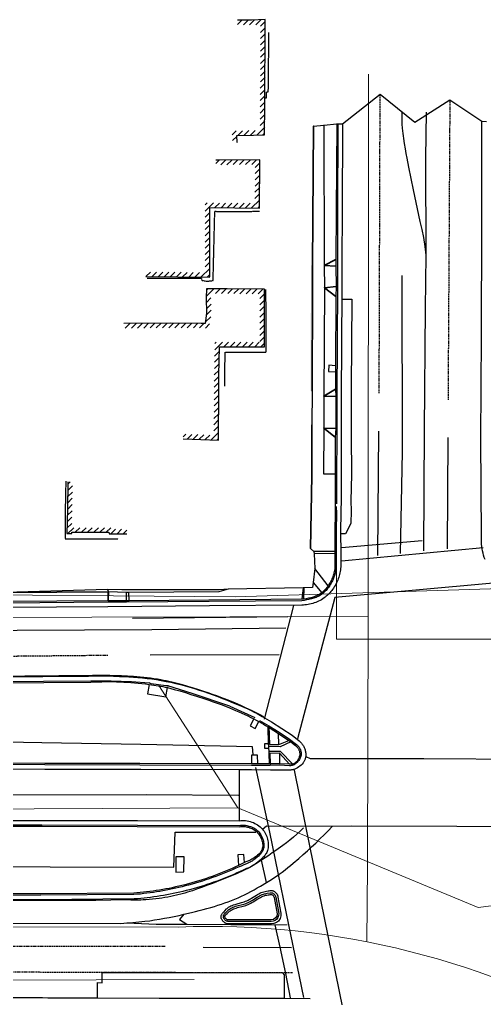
# Model space of a CAD drawing. Header units: feet. Extents: x 6436041 to 6436882, y 1883629 to 1884290.
# Drawn here: x 6436330.7 to 6436530.2, y 1883869.9 to 1884290.3 of the extents above; entities that cross this region are included whole.
import ezdxf
from ezdxf.lldxf.tags import DXFTag

# ---------------------------------------------------------------- set-up
doc = ezdxf.new("R2010")
doc.units = ezdxf.units.FT
doc.header["$MEASUREMENT"] = 0
doc.linetypes.add('DASHED', pattern=[0.75, 0.5, -0.25])
doc.linetypes.add('DASHED2', pattern=[0.375, 0.25, -0.125])
for name, color, linetype, lineweight in [('V-DETL-PATT-BLDG-', 253, 'Continuous', 13), ('VF-BLDG-LINE-', 253, 'Continuous', 25), ('VF-BLDG-OVHD-LINE-', 253, 'DASHED2', 25), ('VF-ELEC-OVHD-LINE-', 253, 'OVERHEADELECTRIC', 15), ('VF-FENC-LINE-', 253, 'FENCE', 25), ('VF-ROAD-DRIV-LINE-', 253, 'Continuous', 35), ('VF-ROAD-STRP-WHIT-DASH-LINE-', 253, 'DASHED', 25), ('VF-ROAD-STRP-WHIT-LINE-', 253, 'Continuous', 25), ('VF-ROAD-STRP-YELO-LINE-', 253, 'Continuous', 25), ('VF-SSWR-GEOP-LINE-QLB-', 253, 'SEWER', 15), ('VF-STRM-GEOP-LINE-QLB-', 253, 'STORMDRAIN', 15), ('VF-TOPO-CONC-EDGE-LINE-', 253, 'Continuous', 25), ('VF-TOPO-CONC-GTFL-LINE-', 253, 'Continuous', 25), ('VF-TOPO-CONC-LIPG-LINE-', 253, 'Continuous', 25), ('VF-TOPO-CONC-SWLK-LINE-', 253, 'Continuous', 25), ('VF-TOPO-CONC-TBCB-LINE-', 253, 'Continuous', 25), ('VF-TOPO-CONC-TBWK-LINE-', 253, 'Continuous', 35)]:
    doc.layers.add(name, color=color, linetype=linetype, lineweight=lineweight)
doc.layers.add('VF-TINN-DSRF-BNDY-', color=253, linetype='Continuous', lineweight=25, plot=False)
doc.styles.get("Standard").update_dxf_attribs({"font": 'arial.ttf'})
tags = doc.linetypes.add('FENCE', pattern='A,0.5,-0.03,["X",Standard,S=0.08,R=0,X=0,Y=-0.04],-0.08,0.5', length=1.11).pattern_tags.tags
tags[6] = DXFTag(74, 10)
tags = doc.linetypes.add('OVERHEADELECTRIC', pattern='A,1,-0.03,["OE",Standard,S=0.08,R=0,X=0,Y=-0.04],-0.16,1', length=2.19).pattern_tags.tags
tags[6] = DXFTag(74, 10)
tags = doc.linetypes.add('SEWER', pattern='A,1,-0.03,["SS",Standard,S=0.08,R=0,X=0,Y=-0.04],-0.16,1', length=2.19).pattern_tags.tags
tags[6] = DXFTag(74, 10)
tags = doc.linetypes.add('STORMDRAIN', pattern='A,1,-0.03,["SD",Standard,S=0.08,R=0,X=0,Y=-0.04],-0.16,1', length=2.19).pattern_tags.tags
tags[6] = DXFTag(74, 10)
pattern_1 = [(45, (0, 0), (-1.3258252147, 1.3258252147), [])]

msp = doc.modelspace()

# ---------------------------------------------------------------- hatches: boundary and pattern name
at = {"layer": 'V-DETL-PATT-BLDG-'}
h = msp.add_hatch(dxfattribs=at)
h.set_pattern_fill('ANSI31', color=256, scale=15)
h.set_pattern_definition(pattern_1)
h.paths.add_polyline_path([(6436435.99, 1884253.58), (6436436.13, 1884289.42), (6436436.1, 1884290.35), (6436430.28, 1884290.07), (6436424.25, 1884290.16), (6436424.23, 1884288.16), (6436430.31, 1884288.07), (6436434.13, 1884288.25), (6436433.99, 1884253.6), (6436433.89, 1884242.78), (6436431.09, 1884242.74), (6436421.92, 1884242.52), (6436422.15, 1884237.46), (6436424.15, 1884237.54), (6436424.01, 1884240.57), (6436431.13, 1884240.74), (6436435.87, 1884240.8)])
h = msp.add_hatch(dxfattribs=at)
h.set_pattern_fill('ANSI31', color=256, scale=15)
h.set_pattern_definition(pattern_1)
h.paths.add_polyline_path([(6436412.34, 1884188.89), (6436412.4, 1884209.58), (6436433.7, 1884209.39), (6436433.81, 1884230.12), (6436415.9, 1884229.98), (6436414.91, 1884229.96), (6436414.95, 1884227.96), (6436415.92, 1884227.98), (6436431.8, 1884228.1), (6436431.71, 1884211.41), (6436410.41, 1884211.59), (6436410.34, 1884188.9), (6436410.3, 1884181.68), (6436384.94, 1884181.93), (6436384.92, 1884179.93), (6436412.18, 1884179.67), (6436412.29, 1884180.03)])
h = msp.add_hatch(color=256, dxfattribs=at)
h.dxf.hatch_style = 1
h.paths.add_polyline_path([(6436455.77, 1884184.75), (6436456.44, 1884184.75), (6436456.26, 1884130.74), (6436455.59, 1884130.74)])
h = msp.add_hatch(dxfattribs=at)
h.set_pattern_fill('ANSI31', color=256, scale=15)
h.set_pattern_definition(pattern_1)
h.paths.add_polyline_path([(6436416.24, 1884131.22), (6436416.27, 1884137.58), (6436416.49, 1884149.81), (6436435.88, 1884149.72), (6436435.79, 1884171.24), (6436435.81, 1884174.49), (6436419.85, 1884174.65), (6436411.59, 1884174.66), (6436410.86, 1884174.68), (6436410.84, 1884170.88), (6436410.92, 1884164.18), (6436410.29, 1884159.78), (6436408.65, 1884159.86), (6436395.6, 1884159.97), (6436375.38, 1884159.78), (6436375.4, 1884157.78), (6436395.6, 1884157.97), (6436408.6, 1884157.86), (6436412.01, 1884157.7), (6436412.92, 1884164.05), (6436412.84, 1884170.89), (6436412.85, 1884172.66), (6436419.84, 1884172.65), (6436433.8, 1884172.51), (6436433.79, 1884171.24), (6436433.87, 1884151.73), (6436414.53, 1884151.82), (6436414.27, 1884137.61), (6436414.24, 1884131.23), (6436414.07, 1884111.83), (6436401.01, 1884112.31), (6436400.94, 1884110.31), (6436416.05, 1884109.75)])
h = msp.add_hatch(dxfattribs=at)
h.set_pattern_fill('ANSI31', color=256, scale=15)
h.set_pattern_definition(pattern_1)
h.paths.add_polyline_path([(6436353.22, 1884079.81), (6436353.42, 1884091.81), (6436351.42, 1884091.84), (6436351.22, 1884079.85), (6436350.98, 1884069.58), (6436353.1, 1884069.54), (6436353.18, 1884070.09), (6436369.05, 1884070.09), (6436369.2, 1884069.48), (6436376.67, 1884069.41), (6436376.69, 1884071.41), (6436370.77, 1884071.46), (6436370.62, 1884072.09), (6436353.04, 1884072.09)])

# ---------------------------------------------------------------- linework, layer by layer
at = {"layer": 'VF-BLDG-LINE-'}
for points in [[(6436424.15, 1884237.54), (6436424.01, 1884240.57), (6436431.13, 1884240.74), (6436435.87, 1884240.8), (6436435.99, 1884253.58), (6436436.13, 1884289.42), (6436436.1, 1884290.35), (6436430.28, 1884290.07), (6436424.25, 1884290.16)], [(6436384.92, 1884179.93), (6436412.18, 1884179.67), (6436412.29, 1884180.03), (6436412.34, 1884188.89), (6436412.4, 1884209.58), (6436433.7, 1884209.39), (6436433.81, 1884230.12), (6436415.9, 1884229.98), (6436414.91, 1884229.96)], [(6436400.94, 1884110.31), (6436416.05, 1884109.75), (6436416.24, 1884131.22), (6436416.27, 1884137.58), (6436416.49, 1884149.81), (6436435.88, 1884149.72), (6436435.79, 1884171.24), (6436435.81, 1884174.49), (6436419.85, 1884174.65), (6436411.59, 1884174.66), (6436410.86, 1884174.68), (6436410.84, 1884170.88), (6436410.92, 1884164.18), (6436410.29, 1884159.78), (6436408.65, 1884159.86), (6436395.6, 1884159.97), (6436375.38, 1884159.78)], [(6436351.42, 1884091.84), (6436351.22, 1884079.85), (6436350.98, 1884069.58), (6436353.1, 1884069.54), (6436353.18, 1884070.09), (6436369.05, 1884070.09), (6436369.2, 1884069.48), (6436376.67, 1884069.41)]]:
    msp.add_lwpolyline(points, dxfattribs=at)
at = {"layer": 'VF-BLDG-OVHD-LINE-', "ltscale": 0.6, "flags": 128}
for points in [[(6436435.99, 1884256.71), (6436436.66, 1884256.67), (6436436.64, 1884259.36), (6436437.45, 1884259.3), (6436437.72, 1884284.78)], [(6436385.41, 1884179.25), (6436408.81, 1884179.2), (6436408.88, 1884178.35), (6436410.59, 1884178.01), (6436412.64, 1884178.07), (6436413.76, 1884178.26), (6436414.46, 1884206.7), (6436414.49, 1884208.02), (6436416.75, 1884207.87), (6436430.89, 1884207.98), (6436433.66, 1884208)], [(6436418.78, 1884132.84), (6436418.9, 1884147.46), (6436436.58, 1884147.55), (6436436.46, 1884169.29), (6436436.44, 1884174.42)], [(6436350.54, 1884092.08), (6436350.31, 1884080.91), (6436350.27, 1884067.33), (6436373.02, 1884067.29)]]:
    msp.add_lwpolyline(points, dxfattribs=at)
at = {"layer": 'VF-ELEC-OVHD-LINE-', "ltscale": 0.6}
msp.add_lwpolyline([(6436070.4, 1884045.94), (6436148.76, 1884046.12), (6436283.87, 1884043.6), (6436423.24, 1884042.33), (6436555.68, 1884046.5), (6436787.01, 1884045.29), (6436761.28, 1884077.2)], dxfattribs=at)
at = {"layer": 'VF-FENC-LINE-'}
for points in [[(6436430.9, 1883974.67), (6436430.73, 1883977.95), (6436382.69, 1883978.98), (6436340.28, 1883979.61), (6436300.96, 1883980.37)], [(6436304.33, 1883926.54), (6436343.9, 1883926.38), (6436396.87, 1883926.27), (6436397.46, 1883941.29), (6436432.16, 1883941.35)]]:
    msp.add_lwpolyline(points, dxfattribs=at)
at = {"layer": 'VF-ROAD-DRIV-LINE-'}
for p, q in [((6436368.69, 1884040.69), (6436368.73, 1884044.5)), ((6436368.8, 1884044.55), (6436368.75, 1884040.83))]:
    msp.add_line(p, q, dxfattribs=at)
for points in [[(6436466.47, 1884187.35), (6436461.45, 1884184.65), (6436466.47, 1884184.38)], [(6436466.59, 1884175.62), (6436461.5, 1884175.18), (6436466.48, 1884171.44)], [(6436466.27, 1884131.55), (6436461.27, 1884128.6), (6436466.4, 1884128.49)], [(6436466.37, 1884114.76), (6436461.26, 1884114.85), (6436466.19, 1884111.02)]]:
    msp.add_lwpolyline(points, dxfattribs=at)
at = {"layer": 'VF-ROAD-STRP-WHIT-DASH-LINE-'}
for p, q in [((6436485.04, 1884129.93), (6436485.45, 1884258.14)), ((6436515.35, 1884255.7), (6436514.58, 1884126.88)), ((6436143.11, 1884015.18), (6436368.56, 1884017.34)), ((6436142.9, 1883892.29), (6436393.34, 1883892.33)), ((6436447.79, 1883880.82), (6436254.57, 1883881.29))]:
    msp.add_line(p, q, dxfattribs=at)
at = {"layer": 'VF-ROAD-STRP-WHIT-LINE-'}
for p, q in [((6436484.42, 1884060.08), (6436484.88, 1884113.61)), ((6436514.42, 1884062.94), (6436514.58, 1884110.77)), ((6436468.84, 1884063.54), (6436503.54, 1884066.64)), ((6436468.82, 1884057.86), (6436529.72, 1884063.62)), ((6436435.86, 1883989.77), (6436448.44, 1884038.63)), ((6436445.79, 1884033.85), (6436379.15, 1884033.1)), ((6436442.13, 1884017.54), (6436386.72, 1884017.32)), ((6436436.69, 1883919.69), (6436434.52, 1883929.27)), ((6436409.51, 1883891.83), (6436447.34, 1883891.79))]:
    msp.add_line(p, q, dxfattribs=at)
for points in [[(6436494.78, 1884180.35), (6436494.86, 1884104.68), (6436494.07, 1884061.02)], [(6436542.4, 1883945.25), (6436534, 1884048.27), (6436466.05, 1884042.11), (6436449.92, 1883981.4)], [(6436445.01, 1884028.89), (6436387.51, 1884028.16), (6436329.7, 1884027.98), (6436275.61, 1884027.49), (6436214.36, 1884026.97), (6436161.27, 1884026.63), (6436139.46, 1884026.77)], [(6436431.93, 1883969.13), (6436437.92, 1883941.26), (6436445.05, 1883906.4), (6436452.57, 1883870.34)], [(6436448.56, 1883967.94), (6436453.3, 1883944.64), (6436459.99, 1883911.44), (6436469.31, 1883865.83), (6436484.43, 1883865.29), (6436535.31, 1883863.75), (6436537.54, 1883880.55), (6436539.6, 1883901.56), (6436541.27, 1883918.13)], [(6436296.89, 1883902.15), (6436374.13, 1883902.13), (6436376.71, 1883902.28), (6436379.29, 1883902.47), (6436381.87, 1883902.71), (6436384.44, 1883903), (6436386.56, 1883903.27), (6436388.67, 1883903.58), (6436390.77, 1883903.92), (6436392.87, 1883904.3), (6436394.97, 1883904.7), (6436397.06, 1883905.12), (6436399.15, 1883905.56), (6436401.23, 1883906.02), (6436404.54, 1883906.78), (6436406.2, 1883907.17), (6436407.84, 1883907.58), (6436409.49, 1883908.01), (6436411.13, 1883908.46), (6436412.76, 1883908.93), (6436414.38, 1883909.43), (6436415.84, 1883909.9), (6436417.3, 1883910.39), (6436418.75, 1883910.89), (6436420.2, 1883911.41), (6436421.63, 1883911.95), (6436423.06, 1883912.52), (6436424.48, 1883913.11), (6436425.88, 1883913.74), (6436427.27, 1883914.4), (6436428.65, 1883915.09), (6436430.02, 1883915.81), (6436431.37, 1883916.55), (6436432.71, 1883917.32), (6436434.04, 1883918.1), (6436436.69, 1883919.69), (6436438.82, 1883921.01), (6436439.88, 1883921.69), (6436440.92, 1883922.39), (6436442.18, 1883923.27), (6436443.41, 1883924.18), (6436444.62, 1883925.11), (6436445.82, 1883926.07), (6436447, 1883927.04), (6436448.18, 1883928.03), (6436450.51, 1883930.01), (6436452.38, 1883931.63), (6436454.23, 1883933.27), (6436456.05, 1883934.94), (6436457.85, 1883936.64), (6436459.62, 1883938.36), (6436461.37, 1883940.11), (6436463.1, 1883941.88), (6436464.8, 1883943.67)], [(6436401.23, 1883906.02), (6436399.32, 1883903.73), (6436402.5, 1883901.71)], [(6436376.71, 1883902.28), (6436389.37, 1883901.79), (6436402.5, 1883901.71), (6436440.28, 1883901.5), (6436445.51, 1883901.59)], [(6436440.28, 1883901.5), (6436442.4, 1883891.89), (6436444.76, 1883880.64), (6436446.89, 1883870.17)]]:
    msp.add_lwpolyline(points, dxfattribs=at)
at = {"layer": 'VF-ROAD-STRP-YELO-LINE-'}
for points in [[(6436504.25, 1884062.16), (6436504.43, 1884114.19), (6436504.91, 1884166.19), (6436505.21, 1884189.12), (6436504.75, 1884192.94), (6436504.14, 1884196.74), (6436503.43, 1884200.21), (6436502.58, 1884203.66), (6436499.73, 1884217.19), (6436498.72, 1884222.04), (6436497.76, 1884226.9), (6436496.99, 1884230.87), (6436496.63, 1884232.87), (6436496.29, 1884234.86), (6436495.93, 1884237.06), (6436495.59, 1884239.25), (6436495.43, 1884240.35), (6436495.3, 1884241.45), (6436495.18, 1884242.56), (6436495.08, 1884243.66), (6436494.97, 1884245.37), (6436494.9, 1884247.08), (6436494.87, 1884248.79), (6436494.88, 1884250.5)], [(6436505.21, 1884189.12), (6436505.11, 1884230.76), (6436505.4, 1884250.53)], [(6436435.51, 1883990.86), (6436434.01, 1883991.66), (6436432.51, 1883992.44), (6436431.38, 1883993), (6436430.24, 1883993.55), (6436427.96, 1883994.61), (6436425.65, 1883995.64), (6436423.33, 1883996.64), (6436420.25, 1883997.93), (6436418.69, 1883998.56), (6436417.14, 1883999.17), (6436415.33, 1883999.85), (6436413.51, 1884000.5), (6436411.69, 1884001.14), (6436409.85, 1884001.76), (6436407.57, 1884002.5), (6436405.28, 1884003.22), (6436402.97, 1884003.92), (6436400.66, 1884004.58), (6436398.34, 1884005.19), (6436397.17, 1884005.49), (6436396, 1884005.76), (6436394.83, 1884006.03), (6436393.66, 1884006.27), (6436392.48, 1884006.51), (6436391.3, 1884006.72), (6436389.84, 1884006.97), (6436388.37, 1884007.19), (6436386.9, 1884007.39), (6436385.43, 1884007.57), (6436383.96, 1884007.74), (6436382.49, 1884007.88), (6436381.01, 1884008.01), (6436379.53, 1884008.13), (6436378.27, 1884008.22), (6436377, 1884008.29), (6436374.46, 1884008.4), (6436371.92, 1884008.47), (6436369.37, 1884008.52), (6436366.91, 1884008.55), (6436364.44, 1884008.56), (6436361.97, 1884008.55), (6436359.51, 1884008.51), (6436347.5, 1884008.46), (6436318.14, 1884008.2)], [(6436424.7, 1883957.09), (6436385.09, 1883957.31), (6436323.62, 1883957.23), (6436242.75, 1883957.43), (6436165.91, 1883958.04), (6436148.31, 1883958.14)], [(6436452.5, 1883943.1), (6436451.1, 1883941.74), (6436449.67, 1883940.42), (6436448.2, 1883939.13), (6436446.71, 1883937.88), (6436445.98, 1883937.3), (6436445.24, 1883936.74), (6436443.74, 1883935.63), (6436440.7, 1883933.47), (6436439.17, 1883932.4), (6436437.63, 1883931.34), (6436436.08, 1883930.29), (6436434.52, 1883929.27), (6436432.07, 1883927.71), (6436429.59, 1883926.18), (6436424.07, 1883923.5), (6436420.88, 1883922.21), (6436417.67, 1883920.95), (6436413.43, 1883919.29), (6436411.31, 1883918.47), (6436409.18, 1883917.66), (6436407.05, 1883916.89), (6436404.9, 1883916.15), (6436403.81, 1883915.81), (6436402.73, 1883915.48), (6436401.64, 1883915.16), (6436400.54, 1883914.87), (6436398.07, 1883914.24), (6436396.82, 1883913.95), (6436395.58, 1883913.67), (6436394.33, 1883913.41), (6436393.07, 1883913.17), (6436391.81, 1883912.96), (6436390.55, 1883912.77), (6436389.12, 1883912.59), (6436387.69, 1883912.45), (6436386.25, 1883912.33), (6436384.82, 1883912.23), (6436383.76, 1883912.18), (6436382.7, 1883912.14), (6436381.64, 1883912.12), (6436380.59, 1883912.11), (6436379.53, 1883912.12), (6436378.47, 1883912.14), (6436377.41, 1883912.17), (6436376.35, 1883912.22), (6436363.46, 1883911.94), (6436336.32, 1883911.95), (6436310.15, 1883911.99)]]:
    msp.add_lwpolyline(points, dxfattribs=at)
at = {"layer": 'VF-SSWR-GEOP-LINE-QLB-'}
msp.add_line((6436143.31, 1883877.01), (6436405.66, 1883878), dxfattribs=at)
at = {"layer": 'VF-SSWR-GEOP-LINE-QLB-', "ltscale": 0.6}
for points in [[(6436480.45, 1884266.84), (6436480.24, 1884033.92)], [(6436479.8, 1883894.2), (6436480.09, 1883926.65), (6436480.24, 1884033.92), (6436124.27, 1884033.13)]]:
    msp.add_lwpolyline(points, dxfattribs=at)
msp.add_lwpolyline([(6436110.65, 1883900.56), (6436398.89, 1883900.53, -0.143742), (6436590.3, 1883852.16)], format="xyb", dxfattribs=at)
at = {"layer": 'VF-STRM-GEOP-LINE-QLB-', "ltscale": 0.6, "flags": 128}
for points in [[(6436880.47, 1884002.99), (6436770.2, 1884004.02), (6436751.23, 1884009), (6436747.03, 1884043.08), (6436678.68, 1884040.41), (6436654.83, 1884024.13), (6436466.69, 1884024.13), (6436466.69, 1884081.12)], [(6436596.4, 1883917.78), (6436527.48, 1883908.99), (6436424.34, 1883951.69), (6436390.49, 1884004.32)], [(6436143.58, 1883950.95), (6436249.39, 1883950.95), (6436424.34, 1883951.69)]]:
    msp.add_lwpolyline(points, dxfattribs=at)
at = {"layer": 'VF-TINN-DSRF-BNDY-'}
msp.add_lwpolyline([(6436531.07, 1884246.45), (6436529.07, 1884246.55), (6436515.35, 1884255.7), (6436500.38, 1884246.17), (6436485.45, 1884258.14), (6436469.29, 1884245.42), (6436467.3, 1884245.45), (6436466.92, 1884245.49), (6436461.27, 1884244.9), (6436456.89, 1884244.48), (6436456.44, 1884184.75), (6436456.44, 1884174.88), (6436456.26, 1884130.73), (6436456.16, 1884116.28), (6436456.09, 1884094.45), (6436455.59, 1884063.08), (6436456.98, 1884061.92), (6436457.17, 1884060.92), (6436457.47, 1884054.52), (6436456.64, 1884048.56), (6436456.46, 1884046.38), (6436452.4, 1884046.23), (6436420.18, 1884045.69), (6436416.52, 1884045.44), (6436374.62, 1884045.43), (6436368.49, 1884045.51), (6436324.62, 1884044.26)], dxfattribs=at)
at = {"layer": 'VF-TOPO-CONC-EDGE-LINE-'}
for p, q in [((6436466.04, 1884060.93), (6436457.17, 1884060.92)), ((6436463.17, 1884047.17), (6436457.47, 1884054.52)), ((6436456.64, 1884048.56), (6436460.39, 1884044.15)), ((6436452.4, 1884046.23), (6436451.88, 1884041.34)), ((6436452.72, 1884041.42), (6436452.83, 1884046.21)), ((6436376.64, 1884040.71), (6436376.53, 1884044.18)), ((6436377.73, 1884040.68), (6436377.57, 1884044.22)), ((6436442, 1883978.92), (6436441.85, 1883983.7)), ((6436442.2, 1883975.18), (6436442.26, 1883970.66)), ((6436453.5, 1883973.76), (6436455.4, 1883973)), ((6436424.89, 1883968.08), (6436425.01, 1883946.16)), ((6436434.89, 1883942.63), (6436436.61, 1883944.01))]:
    msp.add_line(p, q, dxfattribs=at)
for points in [[(6436469.2, 1884170.2), (6436473.26, 1884170.18), (6436473.08, 1884132.15), (6436473.08, 1884111.64), (6436473.1, 1884094.98), (6436472.89, 1884083.61), (6436472.98, 1884079.34), (6436472.86, 1884073.92), (6436470.54, 1884069.43), (6436468.49, 1884069.44)], [(6436466.28, 1884141.63), (6436463.45, 1884141.83), (6436463.34, 1884139.14), (6436466.23, 1884139.02)], [(6436466.01, 1884061.92), (6436456.98, 1884061.92), (6436457.17, 1884060.92), (6436457.47, 1884054.52), (6436456.64, 1884048.56), (6436456.46, 1884046.38), (6436452.4, 1884046.23), (6436420.18, 1884045.69), (6436416.52, 1884045.44), (6436374.62, 1884045.43), (6436368.49, 1884045.51), (6436368.8, 1884044.58)], [(6436420.18, 1884045.69), (6436416.19, 1884044.5), (6436377.57, 1884044.22), (6436376.53, 1884044.18), (6436368.8, 1884044.58)], [(6436386.26, 1884004.75), (6436385.62, 1884000.65), (6436393.48, 1883999.48), (6436394.17, 1884003.38)], [(6436431.22, 1883989.98), (6436429.72, 1883986.96), (6436431.81, 1883985.88), (6436433.39, 1883988.85)], [(6436437.71, 1883987.04), (6436438.01, 1883978.97), (6436442, 1883978.92), (6436446.25, 1883980.7)], [(6436437.43, 1883979.3), (6436435.76, 1883979.2), (6436435.88, 1883977.42), (6436437.57, 1883977.44)], [(6436447.06, 1883980.08), (6436442.5, 1883977.96), (6436437.48, 1883978.1)], [(6436432.96, 1883970.65), (6436432.75, 1883974.41), (6436430.28, 1883974.33), (6436430.23, 1883970.6)], [(6436437.63, 1883976.04), (6436442.53, 1883976.11), (6436447.93, 1883970.57)], [(6436446.57, 1883970.47), (6436442.2, 1883975.18), (6436438.11, 1883975.1), (6436438.26, 1883970.6), (6436438.31, 1883969.95)], [(6436455.4, 1883973), (6436461.94, 1883972.96), (6436504.26, 1883972.87), (6436548.95, 1883972.67), (6436556.74, 1883972.69)], [(6436436.61, 1883944.01), (6436446.6, 1883943.89), (6436473, 1883943.98), (6436518.41, 1883943.8), (6436535.3, 1883943.77), (6436537, 1883942.51)], [(6436427.22, 1883928.24), (6436426.88, 1883931.64), (6436424.34, 1883931.54), (6436424.71, 1883927.01)], [(6436364.12, 1883870.16), (6436364.21, 1883876.72), (6436366.11, 1883876.61), (6436366.15, 1883881.04), (6436404.41, 1883881.05), (6436443.54, 1883880.89), (6436444.28, 1883880.02), (6436444.2, 1883870.05)]]:
    msp.add_lwpolyline(points, dxfattribs=at)
msp.add_lwpolyline([(6436397.76, 1883924.11), (6436401.26, 1883924.2), (6436401.34, 1883930.71), (6436397.8, 1883930.7), (6436397.76, 1883924.11)], close=True, dxfattribs=at)
at = {"layer": 'VF-TOPO-CONC-GTFL-LINE-'}
for p, q in [((6436404.76, 1884000.88), (6436394.26, 1884004.12)), ((6436420.99, 1883995.38), (6436404.76, 1884000.88)), ((6436420.99, 1883995.38), (6436431.61, 1883990.5))]:
    msp.add_line(p, q, dxfattribs=at)
for points in [[(6436467.3, 1884245.45), (6436467.21, 1884207.66), (6436467.16, 1884187.54), (6436467.11, 1884184.32), (6436467.11, 1884175.59), (6436466.93, 1884128.4), (6436466.88, 1884114.73), (6436466.84, 1884110.93), (6436466.75, 1884095.21), (6436466.74, 1884082.33)], [(6436466.75, 1884079.64), (6436466.61, 1884069.56), (6436466.64, 1884061.87), (6436466.51, 1884055.34), (6436466.47, 1884054.78), (6436466.41, 1884054.21), (6436466.33, 1884053.65), (6436466.23, 1884053.08), (6436466.11, 1884052.52), (6436465.97, 1884051.97), (6436465.81, 1884051.42), (6436465.63, 1884050.87), (6436465.43, 1884050.33), (6436465.22, 1884049.8), (6436464.99, 1884049.27), (6436464.73, 1884048.76), (6436464.47, 1884048.25), (6436464.18, 1884047.76), (6436463.88, 1884047.28), (6436463.56, 1884046.81), (6436463.25, 1884046.38), (6436462.92, 1884045.96), (6436462.58, 1884045.54), (6436462.22, 1884045.14), (6436461.85, 1884044.76), (6436461.47, 1884044.38), (6436461.07, 1884044.03), (6436460.66, 1884043.69), (6436460.24, 1884043.38), (6436459.81, 1884043.09), (6436459.36, 1884042.83), (6436458.9, 1884042.59), (6436458.42, 1884042.36), (6436457.94, 1884042.15), (6436457.45, 1884041.96), (6436456.95, 1884041.79), (6436456.44, 1884041.63), (6436455.93, 1884041.49), (6436454.9, 1884041.24), (6436453.86, 1884041.03), (6436452.82, 1884040.86), (6436451.8, 1884040.73), (6436412, 1884040.37), (6436376.66, 1884040.08), (6436368.69, 1884040.05), (6436324.64, 1884039.71)], [(6436293.32, 1884005.85), (6436340.95, 1884006.1), (6436361.29, 1884006.31), (6436370.01, 1884006.34), (6436378.72, 1884006), (6436386.39, 1884005.39)], [(6436394.26, 1884004.12), (6436393.42, 1884004.14), (6436387.15, 1884004.98), (6436386.39, 1884005.39)], [(6436433.69, 1883989.33), (6436437.71, 1883987.04), (6436442.04, 1883984.32), (6436446.52, 1883981.18), (6436449.49, 1883978.99), (6436449.71, 1883978.82), (6436449.92, 1883978.63), (6436450.12, 1883978.43), (6436450.31, 1883978.22), (6436450.49, 1883978), (6436450.66, 1883977.76), (6436450.82, 1883977.52), (6436450.96, 1883977.26), (6436451.09, 1883977), (6436451.21, 1883976.74), (6436451.31, 1883976.47), (6436451.39, 1883976.19), (6436451.46, 1883975.91), (6436451.52, 1883975.64), (6436451.55, 1883975.36), (6436451.57, 1883975.08), (6436451.56, 1883974.7), (6436451.52, 1883974.32), (6436451.44, 1883973.94), (6436451.33, 1883973.56), (6436451.18, 1883973.18), (6436451.01, 1883972.82), (6436450.81, 1883972.46), (6436450.58, 1883972.12), (6436450.33, 1883971.79), (6436450.06, 1883971.48), (6436449.78, 1883971.19), (6436449.47, 1883970.92), (6436449.15, 1883970.68), (6436448.82, 1883970.46), (6436448.48, 1883970.28), (6436448.13, 1883970.13), (6436447.75, 1883970), (6436447.36, 1883969.91), (6436446.96, 1883969.84), (6436446.56, 1883969.8), (6436442.26, 1883970.1), (6436438.31, 1883969.95), (6436430.24, 1883969.99), (6436382.34, 1883970.11), (6436341.58, 1883970.19), (6436299.63, 1883970.3)], [(6436302.22, 1883944.48), (6436340.28, 1883944.45), (6436381.3, 1883944.3), (6436424.99, 1883944.14), (6436425.5, 1883944.23), (6436426.03, 1883944.29), (6436426.56, 1883944.32), (6436427.1, 1883944.31), (6436427.64, 1883944.26), (6436428.18, 1883944.19), (6436428.72, 1883944.08), (6436429.26, 1883943.94), (6436429.78, 1883943.77), (6436430.29, 1883943.57), (6436430.79, 1883943.34), (6436431.27, 1883943.09), (6436431.73, 1883942.81), (6436432.17, 1883942.5), (6436432.58, 1883942.17), (6436432.96, 1883941.81), (6436433.32, 1883941.42), (6436433.66, 1883941), (6436433.98, 1883940.55), (6436434.28, 1883940.08), (6436434.55, 1883939.58), (6436434.79, 1883939.07), (6436435, 1883938.55), (6436435.18, 1883938.01), (6436435.33, 1883937.46), (6436435.43, 1883936.91), (6436435.51, 1883936.36), (6436435.54, 1883935.82), (6436435.52, 1883935.27), (6436435.47, 1883934.74), (6436435.36, 1883934.22), (6436435.29, 1883933.97), (6436435.21, 1883933.72), (6436435.08, 1883933.41), (6436434.94, 1883933.11), (6436434.77, 1883932.81), (6436434.59, 1883932.53), (6436434.39, 1883932.26), (6436434.18, 1883932), (6436433.71, 1883931.49), (6436433.21, 1883931.01), (6436432.69, 1883930.55), (6436431.62, 1883929.68), (6436431.25, 1883929.4), (6436430.87, 1883929.13), (6436430.47, 1883928.88), (6436430.07, 1883928.65), (6436429.66, 1883928.43), (6436429.24, 1883928.22), (6436428.38, 1883927.83), (6436426.63, 1883927.12), (6436425.75, 1883926.76), (6436424.89, 1883926.39), (6436423.49, 1883925.76), (6436422.09, 1883925.15), (6436420.67, 1883924.54), (6436419.25, 1883923.96), (6436417.83, 1883923.39), (6436416.39, 1883922.83), (6436414.96, 1883922.29), (6436413.51, 1883921.77), (6436412.06, 1883921.26), (6436410.61, 1883920.77), (6436409.14, 1883920.3), (6436407.68, 1883919.84), (6436406.21, 1883919.4), (6436404.73, 1883918.98), (6436403.25, 1883918.57), (6436401.77, 1883918.18), (6436400.42, 1883917.84), (6436399.06, 1883917.52), (6436397.7, 1883917.21), (6436396.34, 1883916.91), (6436394.98, 1883916.63), (6436393.61, 1883916.36), (6436392.24, 1883916.11), (6436390.86, 1883915.87), (6436389.49, 1883915.64), (6436388.11, 1883915.43), (6436386.73, 1883915.23), (6436385.34, 1883915.05), (6436383.96, 1883914.88), (6436382.57, 1883914.73), (6436381.19, 1883914.59), (6436379.8, 1883914.46), (6436339.77, 1883914.18), (6436298.66, 1883914.21)]]:
    msp.add_lwpolyline(points, dxfattribs=at)
msp.add_lwpolyline([(6436441.95, 1883906.38), (6436441.89, 1883905.5), (6436441.59, 1883904.67), (6436441.09, 1883903.94), (6436440.4, 1883903.36), (6436439.58, 1883903), (6436438.69, 1883902.86), (6436420.03, 1883902.96), (6436419.87, 1883903), (6436419.7, 1883903.05), (6436419.54, 1883903.12), (6436419.39, 1883903.2), (6436419.09, 1883903.4), (6436418.82, 1883903.64), (6436418.58, 1883903.91), (6436418.38, 1883904.21), (6436418.3, 1883904.37), (6436418.24, 1883904.53), (6436418.19, 1883904.7), (6436418.15, 1883904.86), (6436418.13, 1883905.05), (6436418.15, 1883905.24), (6436418.19, 1883905.42), (6436418.25, 1883905.6), (6436418.34, 1883905.78), (6436418.44, 1883905.95), (6436418.7, 1883906.28), (6436418.99, 1883906.6), (6436419.31, 1883906.9), (6436419.62, 1883907.2), (6436419.91, 1883907.5), (6436420.11, 1883907.71), (6436420.32, 1883907.9), (6436420.54, 1883908.09), (6436420.77, 1883908.26), (6436421.24, 1883908.57), (6436421.75, 1883908.83), (6436422.28, 1883909.07), (6436422.83, 1883909.27), (6436423.39, 1883909.45), (6436423.97, 1883909.62), (6436426.33, 1883910.2), (6436426.91, 1883910.36), (6436427.49, 1883910.53), (6436428.05, 1883910.73), (6436428.59, 1883910.95), (6436429.12, 1883911.2), (6436429.64, 1883911.48), (6436430.16, 1883911.77), (6436430.67, 1883912.08), (6436432.71, 1883913.36), (6436433.22, 1883913.67), (6436433.73, 1883913.96), (6436434.26, 1883914.22), (6436434.79, 1883914.47), (6436435.32, 1883914.68), (6436435.87, 1883914.86), (6436436.43, 1883914.99), (6436437.01, 1883915.08), (6436438.21, 1883915.28), (6436438.5, 1883915.3), (6436438.79, 1883915.29), (6436439.07, 1883915.24), (6436439.21, 1883915.2), (6436439.34, 1883915.14), (6436439.58, 1883915), (6436439.8, 1883914.82), (6436440, 1883914.61), (6436440.19, 1883914.39), (6436440.34, 1883914.14), (6436440.47, 1883913.88), (6436440.56, 1883913.61), (6436440.62, 1883913.34), (6436441.95, 1883906.38)], close=True, dxfattribs=at)
for p in [(6436467.3, 1884245.45), (6436394.26, 1884004.12)]:
    msp.add_point(p, dxfattribs=at)
at = {"layer": 'VF-TOPO-CONC-LIPG-LINE-'}
for points in [[(6436530.47, 1884058.38), (6436530.15, 1884059.29), (6436529.87, 1884060.22), (6436529.63, 1884061.15), (6436529.42, 1884062.1), (6436529.24, 1884063.05), (6436529.1, 1884064), (6436528.99, 1884065.04), (6436528.91, 1884066.08), (6436528.88, 1884067.13), (6436528.89, 1884068.17), (6436528.65, 1884110.2), (6436528.98, 1884154.38), (6436529.14, 1884201.72), (6436529.07, 1884246.55)], [(6436469.29, 1884245.42), (6436469.08, 1884207.83), (6436469, 1884186.91), (6436468.95, 1884184.11), (6436469, 1884173.88), (6436468.75, 1884128.26), (6436468.68, 1884114.14), (6436468.74, 1884108.34), (6436468.65, 1884094.9), (6436468.68, 1884083.45), (6436468.63, 1884079.55), (6436468.49, 1884069.44), (6436468.55, 1884061.89), (6436468.53, 1884055.26), (6436468.48, 1884054.62), (6436468.41, 1884053.97), (6436468.31, 1884053.33), (6436468.19, 1884052.68), (6436468.04, 1884052.04), (6436467.87, 1884051.41), (6436467.68, 1884050.78), (6436467.47, 1884050.15), (6436467.23, 1884049.54), (6436466.98, 1884048.93), (6436466.7, 1884048.34), (6436466.4, 1884047.75), (6436466.09, 1884047.18), (6436465.75, 1884046.62), (6436465.39, 1884046.08), (6436465.02, 1884045.55), (6436464.68, 1884045.1), (6436464.32, 1884044.66), (6436463.95, 1884044.23), (6436463.57, 1884043.82), (6436463.18, 1884043.41), (6436462.77, 1884043.02), (6436462.35, 1884042.65), (6436461.91, 1884042.29), (6436461.38, 1884041.89), (6436460.82, 1884041.51), (6436460.25, 1884041.15), (6436459.66, 1884040.82), (6436459.05, 1884040.51), (6436458.43, 1884040.23), (6436457.8, 1884039.97), (6436457.16, 1884039.74), (6436456.51, 1884039.53), (6436455.85, 1884039.35), (6436455.19, 1884039.2), (6436454.52, 1884039.07), (6436453.85, 1884038.97), (6436453.18, 1884038.91), (6436452.51, 1884038.87), (6436451.84, 1884038.86), (6436412.25, 1884038.51), (6436368.59, 1884038.08), (6436324.55, 1884037.75)], [(6436285.03, 1884007.77), (6436340.69, 1884008.16), (6436357.23, 1884008.27), (6436358.74, 1884008.33), (6436360.24, 1884008.37), (6436361.75, 1884008.4), (6436363.26, 1884008.42), (6436365.83, 1884008.42), (6436368.41, 1884008.38), (6436370.98, 1884008.3), (6436373.55, 1884008.19), (6436377.54, 1884007.98), (6436379.53, 1884007.85), (6436381.52, 1884007.71), (6436383.51, 1884007.53), (6436385.49, 1884007.33), (6436387.47, 1884007.09), (6436389.45, 1884006.81), (6436391.52, 1884006.47), (6436393.59, 1884006.08), (6436395.65, 1884005.66), (6436397.7, 1884005.19), (6436399.75, 1884004.69), (6436401.78, 1884004.15), (6436403.81, 1884003.57), (6436405.83, 1884002.96), (6436407.84, 1884002.33), (6436409.85, 1884001.66), (6436411.84, 1884000.97), (6436413.83, 1884000.26), (6436415.8, 1883999.52), (6436417.77, 1883998.76), (6436419.73, 1883997.99), (6436421.68, 1883997.2), (6436424.49, 1883996.05), (6436425.89, 1883995.46), (6436427.28, 1883994.85), (6436428.66, 1883994.23), (6436430.03, 1883993.59), (6436431.39, 1883992.91), (6436432.73, 1883992.2), (6436434.79, 1883991.03), (6436436.82, 1883989.85), (6436438.85, 1883988.66), (6436447.62, 1883982.89), (6436450.63, 1883980.58), (6436450.9, 1883980.35), (6436451.17, 1883980.11), (6436451.42, 1883979.85), (6436451.66, 1883979.58), (6436451.89, 1883979.29), (6436452.1, 1883979), (6436452.31, 1883978.69), (6436452.5, 1883978.38), (6436452.67, 1883978.06), (6436452.84, 1883977.73), (6436452.98, 1883977.39), (6436453.11, 1883977.05), (6436453.22, 1883976.71), (6436453.32, 1883976.36), (6436453.4, 1883976.01), (6436453.46, 1883975.66), (6436453.52, 1883975.19), (6436453.54, 1883974.71), (6436453.54, 1883974.23), (6436453.5, 1883973.76), (6436453.46, 1883973.48), (6436453.39, 1883973.2), (6436453.32, 1883972.92), (6436453.22, 1883972.65), (6436453.11, 1883972.38), (6436452.98, 1883972.1), (6436452.84, 1883971.84), (6436452.69, 1883971.57), (6436452.52, 1883971.32), (6436452.34, 1883971.06), (6436451.95, 1883970.57), (6436451.51, 1883970.11), (6436451.04, 1883969.69), (6436450.53, 1883969.29), (6436450, 1883968.94), (6436449.46, 1883968.64), (6436449.18, 1883968.5), (6436448.89, 1883968.38), (6436448.61, 1883968.28), (6436448.32, 1883968.18), (6436448.03, 1883968.11), (6436447.74, 1883968.04), (6436447.45, 1883968), (6436447.17, 1883967.97), (6436446.88, 1883967.96), (6436446.6, 1883967.96), (6436442.19, 1883967.95), (6436438.33, 1883967.98), (6436430.25, 1883968.02), (6436424.89, 1883968.08), (6436382.7, 1883968.18), (6436341.48, 1883968.25), (6436299.78, 1883968.35)], [(6436302.23, 1883946.36), (6436340.33, 1883946.35), (6436381.26, 1883946.25), (6436425.01, 1883946.16), (6436425.66, 1883946.25), (6436426.33, 1883946.3), (6436427.01, 1883946.3), (6436427.69, 1883946.25), (6436428.37, 1883946.16), (6436429.05, 1883946.02), (6436429.73, 1883945.85), (6436430.39, 1883945.63), (6436431.04, 1883945.38), (6436431.68, 1883945.08), (6436432.29, 1883944.76), (6436432.87, 1883944.39), (6436433.43, 1883944), (6436433.96, 1883943.57), (6436434.44, 1883943.12), (6436434.89, 1883942.63), (6436435.26, 1883942.16), (6436435.62, 1883941.66), (6436435.94, 1883941.13), (6436436.24, 1883940.58), (6436436.51, 1883940.02), (6436436.75, 1883939.43), (6436436.96, 1883938.83), (6436437.13, 1883938.22), (6436437.27, 1883937.6), (6436437.37, 1883936.98), (6436437.43, 1883936.36), (6436437.45, 1883935.74), (6436437.43, 1883935.13), (6436437.36, 1883934.53), (6436437.25, 1883933.93), (6436437.09, 1883933.36), (6436436.94, 1883932.94), (6436436.75, 1883932.54), (6436436.54, 1883932.15), (6436436.31, 1883931.78), (6436436.05, 1883931.41), (6436435.78, 1883931.06), (6436435.48, 1883930.72), (6436435.17, 1883930.38), (6436434.85, 1883930.06), (6436434.51, 1883929.74), (6436433.82, 1883929.13), (6436433.11, 1883928.55), (6436432.41, 1883927.99), (6436432.02, 1883927.69), (6436431.62, 1883927.42), (6436431.21, 1883927.15), (6436430.78, 1883926.91), (6436429.92, 1883926.44), (6436429.03, 1883926.02), (6436428.13, 1883925.62), (6436427.21, 1883925.23), (6436426.31, 1883924.84), (6436425.41, 1883924.44), (6436424.01, 1883923.79), (6436422.6, 1883923.17), (6436421.19, 1883922.55), (6436419.76, 1883921.96), (6436418.33, 1883921.38), (6436416.9, 1883920.82), (6436415.45, 1883920.28), (6436414, 1883919.75), (6436412.54, 1883919.24), (6436411.08, 1883918.75), (6436409.61, 1883918.27), (6436408.13, 1883917.82), (6436406.65, 1883917.38), (6436405.17, 1883916.96), (6436403.68, 1883916.56), (6436402.19, 1883916.17), (6436400.82, 1883915.83), (6436399.44, 1883915.51), (6436398.06, 1883915.2), (6436396.68, 1883914.91), (6436395.3, 1883914.63), (6436393.91, 1883914.37), (6436392.51, 1883914.12), (6436391.12, 1883913.89), (6436389.72, 1883913.68), (6436388.32, 1883913.48), (6436386.92, 1883913.29), (6436385.52, 1883913.12), (6436384.11, 1883912.96), (6436382.7, 1883912.82), (6436381.3, 1883912.7), (6436379.89, 1883912.59), (6436339.63, 1883912.24), (6436298.73, 1883912.29)], [(6436282.97, 1883870.29), (6436329.32, 1883870.33), (6436338.51, 1883870.23), (6436340.55, 1883870.31), (6436342.76, 1883870.18), (6436364.12, 1883870.16), (6436390.67, 1883870.02), (6436407.98, 1883869.95), (6436423.44, 1883870), (6436426.28, 1883869.95), (6436444.2, 1883870.05), (6436455.41, 1883869.84)]]:
    msp.add_lwpolyline(points, dxfattribs=at)
msp.add_lwpolyline([(6436442.81, 1883906.57), (6436442.84, 1883905.34), (6436442.5, 1883904.15), (6436441.8, 1883903.13), (6436440.92, 1883902.43), (6436439.87, 1883902), (6436438.75, 1883901.89), (6436419.92, 1883901.93), (6436419.68, 1883901.98), (6436419.43, 1883902.05), (6436419.19, 1883902.15), (6436418.96, 1883902.27), (6436418.73, 1883902.41), (6436418.51, 1883902.57), (6436418.31, 1883902.74), (6436418.11, 1883902.93), (6436417.93, 1883903.13), (6436417.76, 1883903.35), (6436417.61, 1883903.57), (6436417.47, 1883903.8), (6436417.36, 1883904.04), (6436417.27, 1883904.28), (6436417.2, 1883904.52), (6436417.16, 1883904.77), (6436417.15, 1883905.03), (6436417.17, 1883905.29), (6436417.23, 1883905.54), (6436417.32, 1883905.78), (6436417.44, 1883906.02), (6436417.58, 1883906.25), (6436417.74, 1883906.47), (6436417.92, 1883906.69), (6436418.31, 1883907.12), (6436418.73, 1883907.54), (6436419.55, 1883908.32), (6436419.76, 1883908.52), (6436419.98, 1883908.71), (6436420.2, 1883908.89), (6436420.43, 1883909.06), (6436420.92, 1883909.36), (6436421.42, 1883909.63), (6436421.95, 1883909.86), (6436422.5, 1883910.07), (6436423.06, 1883910.25), (6436423.63, 1883910.43), (6436425.96, 1883911.05), (6436426.54, 1883911.21), (6436427.11, 1883911.4), (6436427.67, 1883911.6), (6436428.21, 1883911.82), (6436428.74, 1883912.07), (6436429.26, 1883912.35), (6436429.78, 1883912.64), (6436430.29, 1883912.95), (6436432.32, 1883914.23), (6436432.83, 1883914.53), (6436433.35, 1883914.82), (6436433.87, 1883915.09), (6436434.4, 1883915.33), (6436434.94, 1883915.55), (6436435.49, 1883915.73), (6436436.05, 1883915.87), (6436436.62, 1883915.97), (6436437.4, 1883916.1), (6436437.8, 1883916.16), (6436438.19, 1883916.22), (6436438.59, 1883916.24), (6436438.97, 1883916.23), (6436439.16, 1883916.2), (6436439.34, 1883916.16), (6436439.52, 1883916.1), (6436439.7, 1883916.03), (6436439.88, 1883915.94), (6436440.05, 1883915.83), (6436440.39, 1883915.58), (6436440.69, 1883915.28), (6436440.96, 1883914.95), (6436441.19, 1883914.6), (6436441.38, 1883914.22), (6436441.52, 1883913.83), (6436441.57, 1883913.63), (6436441.61, 1883913.43), (6436442.81, 1883906.57)], close=True, dxfattribs=at)
for p in [(6436529.07, 1884246.55), (6436469.29, 1884245.42)]:
    msp.add_point(p, dxfattribs=at)
at = {"layer": 'VF-TOPO-CONC-SWLK-LINE-'}
msp.add_lwpolyline([(6436461.27, 1884244.9), (6436461.45, 1884184.65), (6436461.5, 1884175.18), (6436461.27, 1884128.6), (6436461.26, 1884114.85), (6436461.15, 1884095.29), (6436466.14, 1884095.19)], dxfattribs=at)
msp.add_point((6436461.27, 1884244.9), dxfattribs=at)
at = {"layer": 'VF-TOPO-CONC-TBCB-LINE-'}
for points in [[(6436466.92, 1884245.49), (6436466.58, 1884207.89), (6436466.47, 1884187.35), (6436466.47, 1884184.38), (6436466.59, 1884175.62), (6436466.48, 1884171.44), (6436466.28, 1884141.63), (6436466.23, 1884139.02), (6436466.27, 1884131.55), (6436466.4, 1884128.49), (6436466.37, 1884114.76), (6436466.19, 1884111.02), (6436466.14, 1884095.19), (6436466.14, 1884082.82), (6436466.13, 1884079.61), (6436466.06, 1884069.5), (6436466.01, 1884061.92), (6436466.04, 1884060.93), (6436466.04, 1884055.44), (6436466, 1884054.89), (6436465.94, 1884054.35), (6436465.86, 1884053.8), (6436465.76, 1884053.25), (6436465.64, 1884052.71), (6436465.51, 1884052.17), (6436465.35, 1884051.64), (6436465.18, 1884051.11), (6436464.98, 1884050.58), (6436464.78, 1884050.07), (6436464.55, 1884049.56), (6436464.31, 1884049.06), (6436464.05, 1884048.57), (6436463.77, 1884048.09), (6436463.48, 1884047.62), (6436463.17, 1884047.17), (6436462.87, 1884046.75), (6436462.55, 1884046.35), (6436462.23, 1884045.95), (6436461.89, 1884045.56), (6436461.53, 1884045.18), (6436461.17, 1884044.82), (6436460.79, 1884044.48), (6436460.39, 1884044.15), (6436459.98, 1884043.85), (6436459.56, 1884043.56), (6436459.12, 1884043.3), (6436458.67, 1884043.06), (6436458.21, 1884042.84), (6436457.74, 1884042.63), (6436457.25, 1884042.45), (6436456.77, 1884042.28), (6436456.27, 1884042.12), (6436455.77, 1884041.98), (6436455.26, 1884041.86), (6436454.76, 1884041.75), (6436453.74, 1884041.56), (6436452.72, 1884041.42), (6436451.88, 1884041.34), (6436411.87, 1884041.02), (6436377.73, 1884040.68), (6436376.64, 1884040.71), (6436368.69, 1884040.69), (6436324.73, 1884040.33)], [(6436294.25, 1884005.3), (6436341.11, 1884005.57), (6436361.34, 1884005.74), (6436362.9, 1884005.82), (6436364.46, 1884005.89), (6436366.02, 1884005.93), (6436367.58, 1884005.96), (6436369.14, 1884005.96), (6436370.7, 1884005.95), (6436372.26, 1884005.92), (6436373.82, 1884005.87), (6436375.39, 1884005.79), (6436376.95, 1884005.7), (6436378.5, 1884005.59), (6436380.06, 1884005.46), (6436381.61, 1884005.31), (6436383.17, 1884005.14), (6436384.71, 1884004.96), (6436386.26, 1884004.75), (6436388.25, 1884004.47), (6436390.23, 1884004.16), (6436391.22, 1884003.99), (6436392.21, 1884003.8), (6436393.19, 1884003.6), (6436394.17, 1884003.38), (6436395.62, 1884003.01), (6436397.07, 1884002.62), (6436399.48, 1884001.94), (6436401.88, 1884001.22), (6436404.26, 1884000.47), (6436406.64, 1883999.7), (6436410.2, 1883998.54), (6436411.98, 1883997.94), (6436413.75, 1883997.34), (6436415.52, 1883996.71), (6436417.27, 1883996.07), (6436419.02, 1883995.4), (6436420.76, 1883994.71), (6436423.41, 1883993.6), (6436424.73, 1883993.03), (6436426.04, 1883992.45), (6436427.35, 1883991.86), (6436428.64, 1883991.25), (6436429.94, 1883990.62), (6436431.22, 1883989.98), (6436432.31, 1883989.42), (6436433.39, 1883988.85), (6436434.37, 1883988.3), (6436435.33, 1883987.73), (6436436.29, 1883987.14), (6436437.23, 1883986.53), (6436437.43, 1883979.3), (6436437.48, 1883978.1), (6436437.57, 1883977.44), (6436437.63, 1883976.04), (6436437.65, 1883975.11), (6436437.79, 1883970.64), (6436432.96, 1883970.65), (6436430.23, 1883970.6), (6436382.38, 1883970.77), (6436341.6, 1883970.79), (6436299.88, 1883970.91)], [(6436437.85, 1883986.23), (6436441.85, 1883983.7), (6436446.25, 1883980.7), (6436447.06, 1883980.08), (6436449.05, 1883978.56), (6436449.25, 1883978.41), (6436449.44, 1883978.24), (6436449.62, 1883978.06), (6436449.79, 1883977.87), (6436449.95, 1883977.67), (6436450.1, 1883977.46), (6436450.24, 1883977.25), (6436450.37, 1883977.02), (6436450.49, 1883976.79), (6436450.6, 1883976.55), (6436450.69, 1883976.31), (6436450.77, 1883976.06), (6436450.83, 1883975.82), (6436450.89, 1883975.57), (6436450.92, 1883975.32), (6436450.94, 1883975.07), (6436450.94, 1883974.73), (6436450.91, 1883974.38), (6436450.84, 1883974.02), (6436450.75, 1883973.67), (6436450.63, 1883973.32), (6436450.49, 1883972.97), (6436450.32, 1883972.63), (6436450.12, 1883972.31), (6436449.91, 1883972), (6436449.67, 1883971.71), (6436449.42, 1883971.44), (6436449.15, 1883971.2), (6436448.87, 1883970.99), (6436448.57, 1883970.81), (6436448.25, 1883970.67), (6436447.93, 1883970.57), (6436447.6, 1883970.5), (6436447.25, 1883970.46), (6436446.91, 1883970.45), (6436446.57, 1883970.47), (6436442.26, 1883970.66), (6436438.26, 1883970.6)], [(6436302.3, 1883943.88), (6436340.37, 1883943.86), (6436381.18, 1883943.74), (6436425, 1883943.57), (6436425.48, 1883943.66), (6436425.98, 1883943.71), (6436426.48, 1883943.74), (6436426.99, 1883943.73), (6436427.5, 1883943.68), (6436428.02, 1883943.61), (6436428.52, 1883943.51), (6436429.03, 1883943.38), (6436429.52, 1883943.22), (6436430.01, 1883943.03), (6436430.48, 1883942.82), (6436430.93, 1883942.58), (6436431.37, 1883942.32), (6436431.78, 1883942.03), (6436432.17, 1883941.72), (6436432.53, 1883941.38), (6436432.87, 1883941.01), (6436433.2, 1883940.62), (6436433.51, 1883940.19), (6436433.8, 1883939.74), (6436434.06, 1883939.27), (6436434.3, 1883938.79), (6436434.51, 1883938.29), (6436434.69, 1883937.78), (6436434.84, 1883937.26), (6436434.95, 1883936.74), (6436435.02, 1883936.22), (6436435.05, 1883935.71), (6436435.04, 1883935.2), (6436434.98, 1883934.7), (6436434.87, 1883934.21), (6436434.8, 1883933.97), (6436434.71, 1883933.74), (6436434.59, 1883933.47), (6436434.45, 1883933.2), (6436434.3, 1883932.95), (6436434.13, 1883932.71), (6436433.94, 1883932.47), (6436433.75, 1883932.24), (6436433.33, 1883931.8), (6436432.87, 1883931.39), (6436432.39, 1883931), (6436431.42, 1883930.27), (6436430.94, 1883929.95), (6436430.43, 1883929.66), (6436429.91, 1883929.41), (6436429.37, 1883929.17), (6436428.29, 1883928.72), (6436427.75, 1883928.49), (6436427.22, 1883928.24), (6436424.71, 1883927.01), (6436423.32, 1883926.36), (6436421.93, 1883925.73), (6436420.53, 1883925.12), (6436419.12, 1883924.52), (6436417.7, 1883923.94), (6436416.27, 1883923.38), (6436414.84, 1883922.83), (6436413.4, 1883922.3), (6436411.96, 1883921.79), (6436410.5, 1883921.3), (6436409.05, 1883920.83), (6436407.58, 1883920.37), (6436406.12, 1883919.93), (6436404.65, 1883919.5), (6436403.17, 1883919.1), (6436401.69, 1883918.71), (6436400.34, 1883918.37), (6436398.98, 1883918.05), (6436397.62, 1883917.74), (6436396.25, 1883917.44), (6436394.88, 1883917.16), (6436393.51, 1883916.9), (6436392.14, 1883916.64), (6436390.76, 1883916.41), (6436389.38, 1883916.19), (6436388, 1883915.98), (6436386.61, 1883915.79), (6436385.23, 1883915.61), (6436383.84, 1883915.45), (6436382.45, 1883915.31), (6436381.06, 1883915.18), (6436379.67, 1883915.06), (6436339.54, 1883914.79), (6436298.61, 1883914.93)]]:
    msp.add_lwpolyline(points, dxfattribs=at)
msp.add_lwpolyline([(6436441.21, 1883906.18), (6436441.07, 1883905.25), (6436440.59, 1883904.43), (6436439.71, 1883903.79), (6436438.64, 1883903.58), (6436420.18, 1883903.65), (6436419.95, 1883903.7), (6436419.72, 1883903.79), (6436419.5, 1883903.92), (6436419.3, 1883904.09), (6436419.12, 1883904.28), (6436418.98, 1883904.49), (6436418.87, 1883904.71), (6436418.81, 1883904.94), (6436418.8, 1883905.08), (6436418.81, 1883905.21), (6436418.85, 1883905.34), (6436418.9, 1883905.46), (6436418.97, 1883905.58), (6436419.05, 1883905.7), (6436419.26, 1883905.92), (6436419.74, 1883906.34), (6436419.98, 1883906.54), (6436420.19, 1883906.75), (6436420.39, 1883906.96), (6436420.61, 1883907.15), (6436420.83, 1883907.33), (6436421.06, 1883907.5), (6436421.54, 1883907.81), (6436422.05, 1883908.08), (6436422.58, 1883908.31), (6436423.12, 1883908.52), (6436423.69, 1883908.7), (6436424.26, 1883908.87), (6436426.61, 1883909.48), (6436427.19, 1883909.64), (6436427.77, 1883909.82), (6436428.33, 1883910.02), (6436428.87, 1883910.24), (6436429.4, 1883910.49), (6436429.93, 1883910.77), (6436430.45, 1883911.07), (6436430.96, 1883911.38), (6436433.01, 1883912.67), (6436433.52, 1883912.97), (6436434.04, 1883913.26), (6436434.57, 1883913.53), (6436435.1, 1883913.77), (6436435.64, 1883913.98), (6436436.2, 1883914.16), (6436436.76, 1883914.29), (6436437.34, 1883914.37), (6436437.77, 1883914.44), (6436438.21, 1883914.52), (6436438.43, 1883914.54), (6436438.64, 1883914.54), (6436438.85, 1883914.5), (6436439.04, 1883914.43), (6436439.21, 1883914.33), (6436439.36, 1883914.21), (6436439.5, 1883914.07), (6436439.63, 1883913.92), (6436439.74, 1883913.75), (6436439.83, 1883913.57), (6436439.9, 1883913.39), (6436439.95, 1883913.2), (6436441.21, 1883906.18)], close=True, dxfattribs=at)
msp.add_point((6436466.92, 1884245.49), dxfattribs=at)
at = {"layer": 'VF-TOPO-CONC-TBWK-LINE-'}
for points in [[(6436456.89, 1884244.48), (6436456.44, 1884184.75), (6436456.44, 1884174.88), (6436456.26, 1884130.73)], [(6436456.16, 1884116.28), (6436456.09, 1884094.45), (6436455.59, 1884063.08)], [(6436368.73, 1884044.5), (6436324.62, 1884044.26), (6436318.7, 1884044.32), (6436318.65, 1884044.74), (6436317.63, 1884044.8), (6436290.31, 1884044.57)]]:
    msp.add_lwpolyline(points, dxfattribs=at)
msp.add_point((6436456.89, 1884244.48), dxfattribs=at)

doc.saveas('drawing.dxf')
